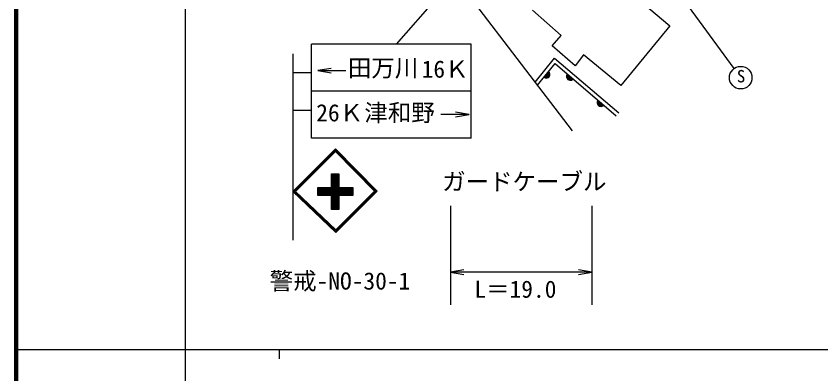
# Model space of a CAD drawing. Units: millimetres, scale not verified. Extents: x 40000 to 680000, y 20000 to 380000.
# Drawn here: x 40000 to 125678, y 202409 to 240473 of the extents above; entities that cross this region are included whole.
import ezdxf
from ezdxf.enums import TextEntityAlignment as Align

# ---------------------------------------------------------------- set-up
doc = ezdxf.new("R2010")
doc.units = ezdxf.units.MM
doc.header["$LTSCALE"] = 1000
for name, color, linetype, lineweight in [('M-BGD', 7, 'Continuous', 25), ('M-BMK-SRVR', 3, 'Continuous', 25), ('M-STR-STR3', 7, 'Continuous', 25), ('M-STR-STRC', 7, 'Continuous', 25), ('M-TTL', 2, 'Continuous', 140), ('M-TTL-BAND', 7, 'Continuous', 25)]:
    doc.layers.add(name, color=color, linetype=linetype, lineweight=lineweight)
doc.styles.add('ＭＳ ゴシック', font='')
doc.styles.get('ＭＳ ゴシック').set_extended_font_data('MS Gothic')

# ---------------------------------------------------------------- blocks, each defined once
blk = doc.blocks.new('open_arrow')
at = {"color": 0, "linetype": 'Continuous', "lineweight": -2}
blk.add_lwpolyline([(7.5, 1.25), (0, 0), (7.5, -1.25)], dxfattribs=at)

msp = doc.modelspace()

# ---------------------------------------------------------------- linework, layer by layer
at = {"layer": 'M-BGD'}
for p, q in [((104332, 243891), (109585, 239425)), ((98042, 238418), (94959, 241123)), ((109585, 239425), (104395, 233103)), ((97067, 237318), (98042, 238418)), ((99520, 235179), (97067, 237318)), ((95248, 233440), (97322, 236012)), ((97322, 236012), (104158, 230182)), ((100401, 236343), (99520, 235179)), ((104395, 233103), (100401, 236343)), ((95498, 233113), (97376, 235441)), ((97376, 235441), (103898, 229878))]:
    msp.add_line(p, q, dxfattribs=at)
for centre, radius, start, end in [((96437, 234277), 400, 231.11654, 51.11654), ((96437, 234277), 400, 231.11654, 51.11654), ((96437, 234277), 350, 231.11654, 51.11654), ((96437, 234277), 300, 231.11654, 51.11654), ((96437, 234277), 250, 231.11654, 51.11654), ((96437, 234277), 200, 231.11654, 51.11654), ((96437, 234277), 150, 231.11654, 51.11654), ((96437, 234277), 100, 231.11654, 51.11654), ((96437, 234277), 50, 231.11654, 51.11654), ((99006, 234050), 400, 139.5393, 319.5393), ((99006, 234050), 400, 139.5393, 319.5393), ((99006, 234050), 350, 139.5393, 319.5393), ((99006, 234050), 300, 139.5393, 319.5393), ((99006, 234050), 250, 139.5393, 319.5393), ((99006, 234050), 200, 139.5393, 319.5393), ((99006, 234050), 150, 139.5393, 319.5393), ((99006, 234050), 100, 139.5393, 319.5393), ((99006, 234050), 50, 139.5393, 319.5393), ((102268, 231269), 400, 139.5393, 319.5393), ((102268, 231269), 400, 139.5393, 319.5393), ((102268, 231269), 350, 139.5393, 319.5393), ((102268, 231269), 300, 139.5393, 319.5393), ((102268, 231269), 250, 139.5393, 319.5393), ((102268, 231269), 200, 139.5393, 319.5393), ((102268, 231269), 150, 139.5393, 319.5393), ((102268, 231269), 100, 139.5393, 319.5393), ((102268, 231269), 50, 139.5393, 319.5393)]:
    msp.add_arc(centre, radius, start, end, dxfattribs=at)
at = {"layer": 'M-BMK-SRVR'}
msp.add_line((83346, 249028), (99205, 228257), dxfattribs=at)
at = {"layer": 'M-STR-STR3'}
for p, q in [((86232, 220271), (86232, 209741)), ((101305, 220271), (101305, 209741)), ((101305, 213238), (86232, 213238))]:
    msp.add_line(p, q, dxfattribs=at)
at = {"layer": 'M-STR-STRC'}
for p, q in [((116456, 234911), (100896, 256150)), ((80510, 237474), (88572, 246765)), ((88450, 237474), (71450, 237474)), ((71450, 232474), (71450, 237474)), ((88450, 232474), (88450, 237474)), ((69450, 236474), (69450, 216650)), ((69461, 234474), (71450, 234474)), ((72109, 234671), (75109, 234674)), ((88450, 232474), (71450, 232474)), ((71450, 227474), (71450, 232474)), ((88450, 227474), (88450, 232474)), ((69461, 230474), (71450, 230474)), ((88225, 230004), (85225, 230004)), ((88450, 227474), (71450, 227474)), ((74007, 226353), (69450, 221796)), ((69490, 221758), (74025, 226221)), ((73930, 226276), (69626, 221843)), ((78430, 221840), (74007, 226353)), ((78284, 221803), (74015, 226232)), ((74006, 226069), (69737, 221800)), ((78149, 221842), (74006, 226069)), ((73560, 223690), (74360, 223690)), ((73560, 219892), (73560, 223690)), ((73681, 223690), (73701, 219934)), ((73780, 223690), (73780, 219954)), ((73900, 223690), (73860, 219914)), ((73999, 223690), (73999, 219954)), ((74138, 223690), (74078, 219954)), ((74217, 223690), (74217, 219954)), ((74360, 223690), (74360, 219892)), ((73560, 223608), (73641, 219954)), ((74082, 223612), (74128, 223084)), ((74287, 223612), (74217, 219978)), ((72087, 222211), (72087, 221411)), ((75884, 222211), (72087, 222211)), ((72087, 222139), (75798, 222139)), ((72087, 222019), (75798, 222039)), ((74917, 221971), (75796, 222039)), ((75782, 222000), (75718, 222033)), ((75840, 221531), (75779, 222038)), ((75884, 221411), (75884, 222211)), ((69450, 221796), (74052, 217462)), ((69597, 221813), (74074, 217554)), ((69737, 221800), (74048, 217740)), ((72087, 221900), (75798, 221900)), ((72087, 221761), (75798, 221841)), ((72087, 221662), (75738, 221741)), ((72087, 221622), (75758, 221662)), ((72087, 221523), (75798, 221563)), ((72087, 221411), (75884, 221411)), ((74044, 217582), (78324, 221843)), ((74048, 217740), (78149, 221842)), ((74052, 217462), (78430, 221840)), ((75166, 221487), (75766, 221562)), ((75665, 221531), (75796, 221411)), ((74287, 219978), (74360, 220403)), ((74360, 219892), (73560, 219892))]:
    msp.add_line(p, q, dxfattribs=at)
msp.add_circle((117140, 233925), 1200, dxfattribs=at)
at = {"layer": 'M-TTL'}
msp.add_line((40000, 380000), (40000, 20000), dxfattribs=at)
at = {"layer": 'M-TTL-BAND'}
for p, q in [((58000, 370000), (58000, 20000)), ((40000, 205000), (579000, 205000)), ((68000, 205000), (68000, 204000))]:
    msp.add_line(p, q, dxfattribs=at)

# ---------------------------------------------------------------- block references
at = {"layer": 'M-STR-STR3', "xscale": 193, "yscale": 193}
msp.add_blockref('open_arrow', (86232, 213238), dxfattribs=at)
at = {"layer": 'M-STR-STR3', "xscale": 193, "yscale": 193, "rotation": 180}
msp.add_blockref('open_arrow', (101305, 213238), dxfattribs=at)
at = {"layer": 'M-STR-STRC', "xscale": 193, "yscale": 193}
for p, rotation in [((72109, 234671), 0.1), ((88225, 230004), 180)]:
    msp.add_blockref('open_arrow', p, dxfattribs=dict(at, rotation=rotation))

# ---------------------------------------------------------------- texts
at = {"layer": 'M-STR-STR3', "style": 'ＭＳ ゴシック'}
for s, p in [('ガードケーブル', (85352, 221406)), ('L＝19.0', (88787, 209956))]:
    msp.add_text(s, height=1833, dxfattribs=at).set_placement(p, align=Align.BOTTOM_LEFT)
at = {"layer": 'M-STR-STRC', "style": 'ＭＳ ゴシック'}
for s, height, p in [('田万川', 1833, (75320, 233488)), ('16Ｋ', 1833, (83175, 233372)), ('S', 1320, (116729, 233026)), ('津和野', 1833, (77070, 228731)), ('26Ｋ', 1833, (71950, 228724)), ('警戒-NO-30-1', 1833, (66989, 210827))]:
    msp.add_text(s, height=height, dxfattribs=at).set_placement(p, align=Align.BOTTOM_LEFT)

doc.saveas('drawing.dxf')
